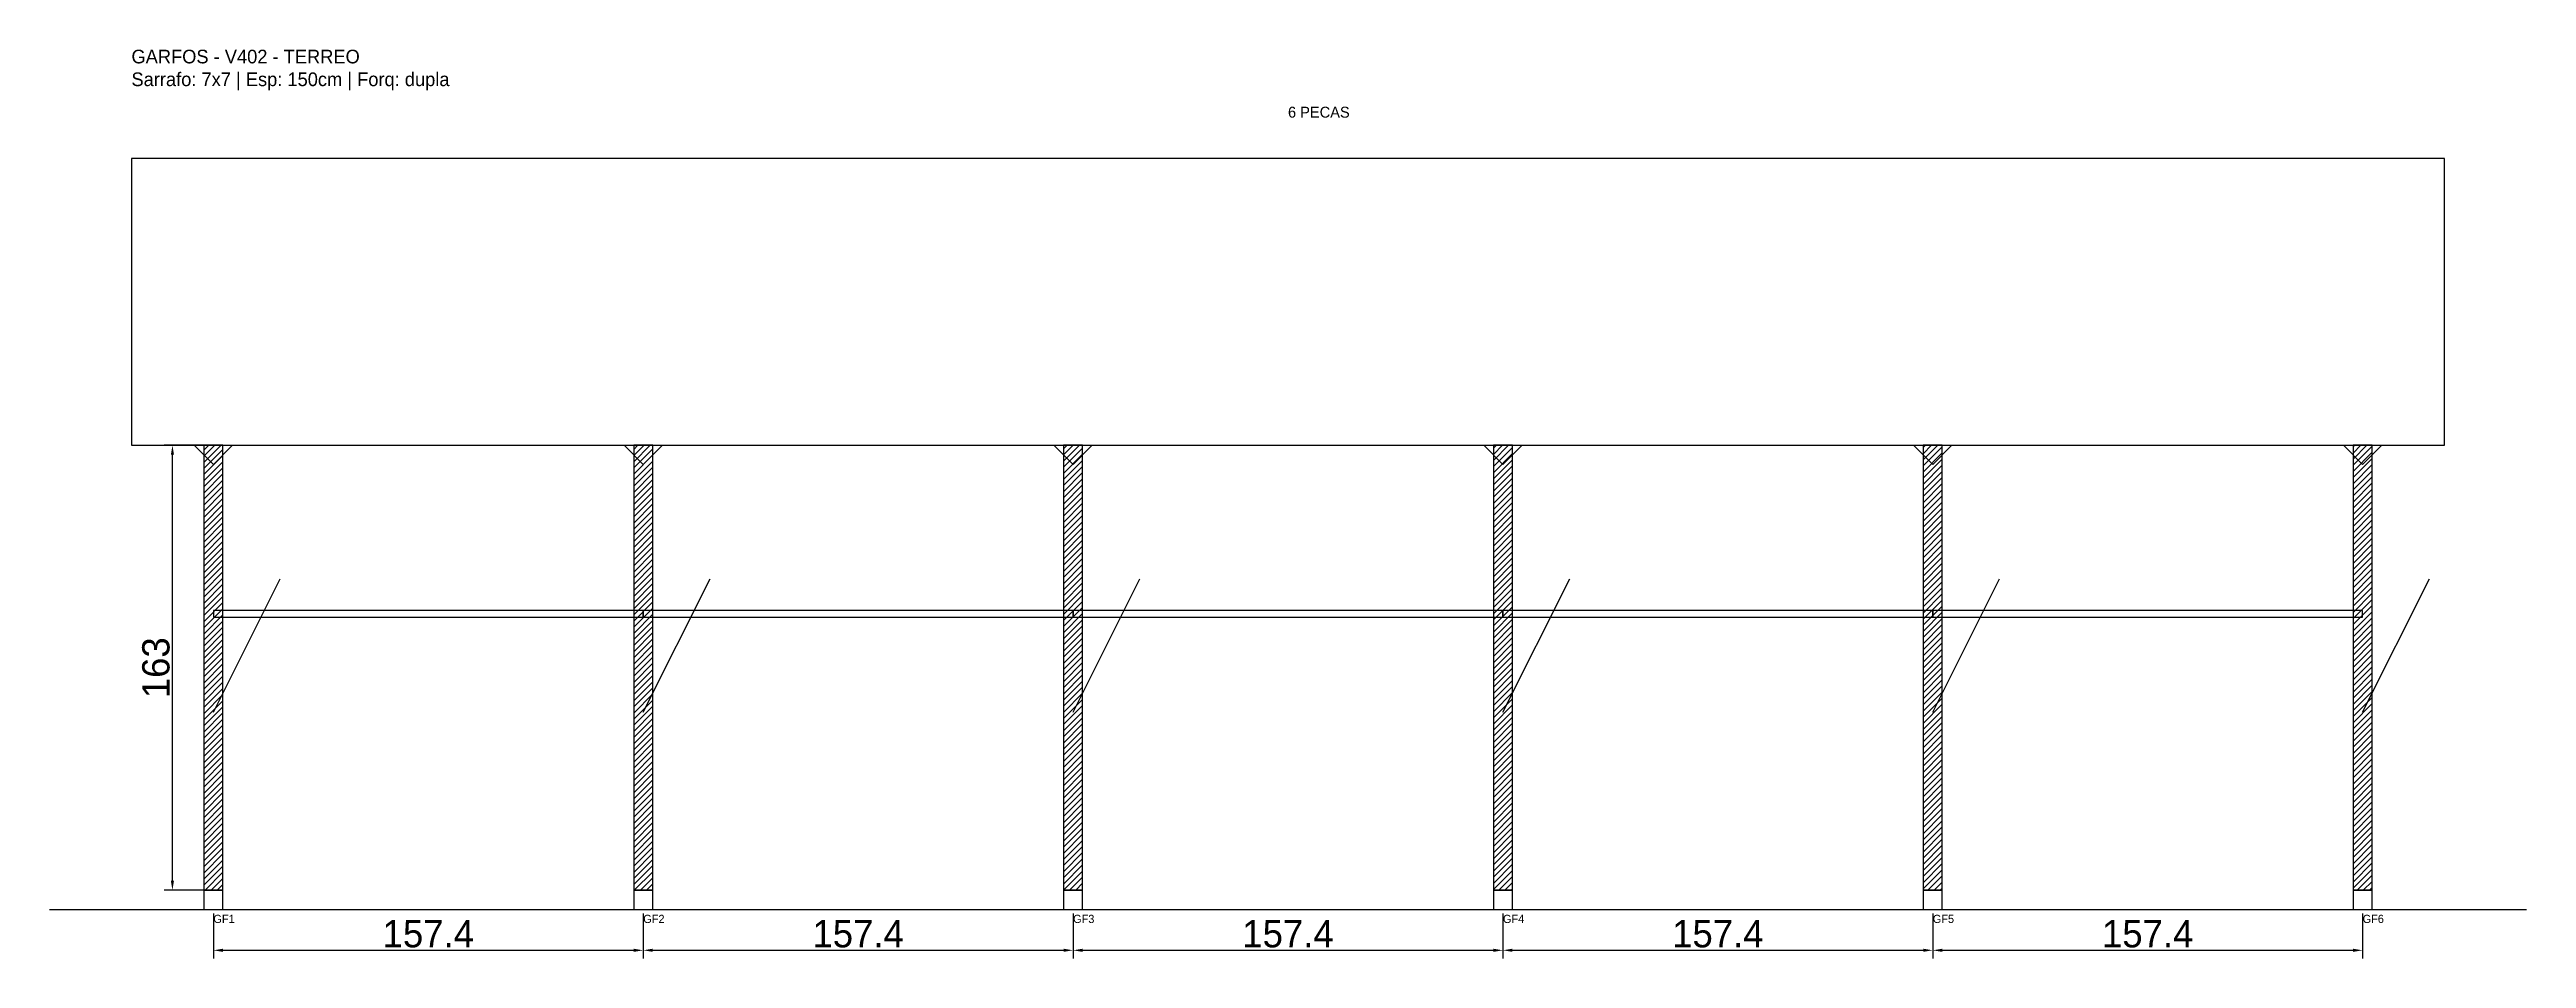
# Model space of a CAD drawing. Header units: metres. Extents: x -30 to 877, y -25 to 308.
import ezdxf

# ---------------------------------------------------------------- set-up
doc = ezdxf.new("R2010")
doc.units = ezdxf.units.M
for name, color, linetype in [('BARRA_ANCORAGEM', 1, 'Continuous'), ('COTA', 241, 'Continuous'), ('GARFOS OK', 3, 'Continuous'), ('NOME DA VIGA', 6, 'Continuous'), ('SARR_7x7', 40, 'Continuous'), ('TIRAS REESCORAMENTO', 252, 'Continuous'), ('VIGAS', 3, 'Continuous')]:
    doc.layers.add(name, color=color, linetype=linetype)
doc.dimstyles.new('EZ DXF', dxfattribs={"dimtxt": 10, "dimasz": 3.5, "dimexe": 3, "dimexo": 1.5, "dimgap": 1, "dimtad": 1, "dimdec": 1, "dimdsep": 46, "dimcen": 2.5, "dimazin": 3, "dimtfac": 1, "dimtmove": 0, "dimatfit": 3})

msp = doc.modelspace()

# ---------------------------------------------------------------- hatches: boundary and pattern name
at = {"layer": 'COTA'}
h = msp.add_hatch(dxfattribs=at)
h.set_pattern_fill('ANSI31', scale=0.5)
h.paths.add_polyline_path([(26.5, 0), (33.5, 0), (33.5, 163), (26.5, 163)])
h = msp.add_hatch(dxfattribs=at)
h.set_pattern_fill('ANSI31', scale=0.5)
h.paths.add_polyline_path([(183.89013, 0), (190.89013, 0), (190.89013, 163), (183.89013, 163)])
h = msp.add_hatch(dxfattribs=at)
h.set_pattern_fill('ANSI31', scale=0.5)
h.paths.add_polyline_path([(341.28026, 0), (348.28026, 0), (348.28026, 163), (341.28026, 163)])
h = msp.add_hatch(dxfattribs=at)
h.set_pattern_fill('ANSI31', scale=0.5)
h.paths.add_polyline_path([(498.67039, 0), (505.67039, 0), (505.67039, 163), (498.67039, 163)])
h = msp.add_hatch(dxfattribs=at)
h.set_pattern_fill('ANSI31', scale=0.5)
h.paths.add_polyline_path([(656.06052, 0), (663.06052, 0), (663.06052, 163), (656.06052, 163)])
h = msp.add_hatch(dxfattribs=at)
h.set_pattern_fill('ANSI31', scale=0.5)
h.paths.add_polyline_path([(813.45065, 0), (820.45065, 0), (820.45065, 163), (813.45065, 163)])

# ---------------------------------------------------------------- linework, layer by layer
at = {"layer": 'BARRA_ANCORAGEM'}
for p, q in [((30, 65.2), (54.45, 114.1)), ((187.39013, 65.2), (211.84013, 114.1)), ((344.78026, 65.2), (369.23026, 114.1)), ((502.17039, 65.2), (526.62039, 114.1)), ((659.56052, 65.2), (684.01052, 114.1)), ((816.95065, 65.2), (841.40065, 114.1))]:
    msp.add_line(p, q, dxfattribs=at)
at = {"layer": 'GARFOS OK'}
for p, q in [((30, 156), (23, 163)), ((23, 163), (37, 163)), ((30, 156), (37, 163)), ((187.39013, 156), (180.39013, 163)), ((180.39013, 163), (194.39013, 163)), ((187.39013, 156), (194.39013, 163)), ((344.78026, 156), (337.78026, 163)), ((337.78026, 163), (351.78026, 163)), ((344.78026, 156), (351.78026, 163)), ((502.17039, 156), (495.17039, 163)), ((495.17039, 163), (509.17039, 163)), ((502.17039, 156), (509.17039, 163)), ((659.56052, 156), (652.56052, 163)), ((652.56052, 163), (666.56052, 163)), ((659.56052, 156), (666.56052, 163)), ((816.95065, 156), (809.95065, 163)), ((809.95065, 163), (823.95065, 163)), ((816.95065, 156), (823.95065, 163))]:
    msp.add_line(p, q, dxfattribs=at)
at = {"layer": 'GARFOS OK', "linetype": 'CONTINUOUS'}
msp.add_line((-30, -7), (876.95065, -7), dxfattribs=at)
at = {"layer": 'GARFOS OK'}
for points in [[(26.5, 0), (33.5, 0), (33.5, 163), (26.5, 163), (26.5, 0)], [(183.89013, 0), (190.89013, 0), (190.89013, 163), (183.89013, 163), (183.89013, 0)], [(341.28026, 0), (348.28026, 0), (348.28026, 163), (341.28026, 163), (341.28026, 0)], [(498.67039, 0), (505.67039, 0), (505.67039, 163), (498.67039, 163), (498.67039, 0)], [(656.06052, 0), (663.06052, 0), (663.06052, 163), (656.06052, 163), (656.06052, 0)], [(813.45065, 0), (820.45065, 0), (820.45065, 163), (813.45065, 163), (813.45065, 0)]]:
    msp.add_lwpolyline(points, dxfattribs=at)
at = {"layer": 'SARR_7x7'}
for points in [[(26.5, -7), (33.5, -7), (33.5, 0), (26.5, 0), (26.5, -7)], [(183.89013, -7), (190.89013, -7), (190.89013, 0), (183.89013, 0), (183.89013, -7)], [(341.28026, -7), (348.28026, -7), (348.28026, 0), (341.28026, 0), (341.28026, -7)], [(498.67039, -7), (505.67039, -7), (505.67039, 0), (498.67039, 0), (498.67039, -7)], [(656.06052, -7), (663.06052, -7), (663.06052, 0), (656.06052, 0), (656.06052, -7)], [(813.45065, -7), (820.45065, -7), (820.45065, 0), (813.45065, 0), (813.45065, -7)]]:
    msp.add_lwpolyline(points, dxfattribs=at)
at = {"layer": 'TIRAS REESCORAMENTO'}
for points in [[(30, 100), (187.39013, 100), (187.39013, 102.5), (30, 102.5), (30, 100)], [(187.39013, 100), (344.78026, 100), (344.78026, 102.5), (187.39013, 102.5), (187.39013, 100)], [(344.78026, 100), (502.17039, 100), (502.17039, 102.5), (344.78026, 102.5), (344.78026, 100)], [(502.17039, 100), (659.56052, 100), (659.56052, 102.5), (502.17039, 102.5), (502.17039, 100)], [(659.56052, 100), (816.95065, 100), (816.95065, 102.5), (659.56052, 102.5), (659.56052, 100)]]:
    msp.add_lwpolyline(points, dxfattribs=at)
at = {"layer": 'VIGAS'}
msp.add_lwpolyline([(0, 163), (846.95065, 163), (846.95065, 268), (0, 268), (0, 163)], dxfattribs=at)

# ---------------------------------------------------------------- texts
at = {"layer": 'NOME DA VIGA'}
for s, height, p in [('6 PECAS', 4, (423.47532, 283)), ('GF1', 3, (30, -12)), ('GF2', 3, (187.39013, -12)), ('GF3', 3, (344.78026, -12)), ('GF4', 3, (502.17039, -12)), ('GF5', 3, (659.56052, -12)), ('GF6', 3, (816.95065, -12))]:
    msp.add_text(s, height=height, dxfattribs=at).set_placement(p)
at = {"layer": 'NOME DA VIGA', "insert": (0, 293), "char_height": 5, "attachment_point": 7}
msp.add_mtext('GARFOS - V402 - TERREO\\PSarrafo: 7x7 | Esp: 150cm | Forq: dupla', dxfattribs=at)

# ---------------------------------------------------------------- dimensions: what is measured, and where the dimension line sits
at = {"layer": 'COTA'}
msp.add_linear_dim(base=(15, 0), p1=(30, 0), p2=(30, 163), angle=90, dimstyle='EZ DXF', dxfattribs=at).render()
for base, p1, p2 in [((30, -22), (30, -7), (187.39013, -7)), ((187.39013, -22), (187.39013, -7), (344.78026, -7)), ((344.78026, -22), (344.78026, -7), (502.17039, -7)), ((502.17039, -22), (502.17039, -7), (659.56052, -7)), ((659.56052, -22), (659.56052, -7), (816.95065, -7))]:
    msp.add_linear_dim(base=base, p1=p1, p2=p2, dimstyle='EZ DXF', dxfattribs=at).render()

doc.saveas('drawing.dxf')
